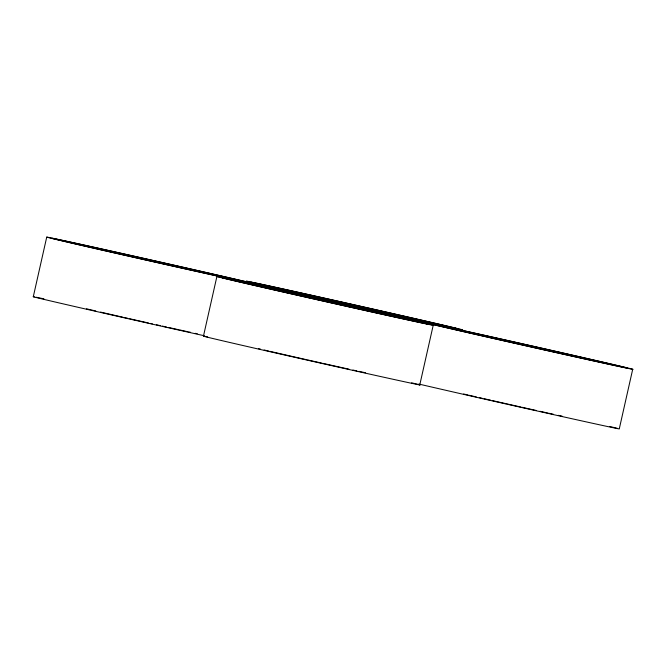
<?xml version="1.0" encoding="UTF-8"?>
<svg xmlns="http://www.w3.org/2000/svg" width="666" height="666" viewBox="0 0 666 666"><rect width="100%" height="100%" fill="white"/><g stroke="black" fill="none" stroke-linecap="round" stroke-linejoin="round"><path stroke-width="1" d="M33.3 296.686L46.737 237.063M203.463 336.114L216.9 276.482M419.763 384.94L433.208 325.308A111.13 0.583 12.7 0 0 277.472 289.643A111.13 0.583 12.7 0 0 264.477 287.745A111.13 0.583 12.7 0 0 433.208 325.308M632.7 369.314A111.13 0.583 12.7 0 1 463.977 331.743A111.13 0.583 12.7 0 1 476.973 333.641A111.13 0.583 12.7 0 1 632.7 369.314L619.263 428.937A111.13 0.583 12.7 0 1 537.046 410.947A111.13 0.583 12.7 0 1 418.822 384.041M195.28 333.333L197.244 333.724M188.653 331.909L190.551 332.317M358.816 371.337L365.443 372.752M558.316 415.334L562.096 416.15M179.803 329.97L187.67 331.701M352.913 370.038L356.851 370.904M548.476 413.178L553.396 414.26M168.34 327.431L178.813 329.753M539.901 411.28L547.527 412.97M337.545 366.641L348.976 369.18M156.368 324.758L160.398 325.666M162.404 326.115L166.433 327.014M522.002 407.284L536.088 410.439M322.51 363.286L336.596 366.433M138.503 320.746L148.393 322.977M150.366 323.418L152.347 323.859M507.176 403.954L521.012 407.068M307.675 359.948L321.52 363.062M492.615 400.649L506.202 403.729M123.926 317.449L127.805 318.323M129.745 318.764L137.512 320.529M293.115 356.651L306.71 359.732M479.312 397.619L482.159 398.268M484.057 398.701L490.709 400.216M122.952 317.224L100.541 312.096M292.166 356.435L269.697 351.29M469.189 395.288L476.273 396.919M463.619 393.989L468.173 395.055M264.119 349.991L268.681 351.057M91.225 309.923L95.779 310.989M258.583 348.676L260.473 349.134M86.53 308.799L90.31 309.715M204.279 335.747A111.13 0.583 12.7 0 1 84.374 308.741A111.13 0.583 12.7 0 1 34.366 296.878M36.255 297.252A111.13 0.583 12.7 0 1 38.928 297.802M39.652 297.952A111.13 0.583 12.7 0 1 43.923 298.859M411.621 382.825A111.13 0.583 12.7 0 1 317.507 362.446A111.13 0.583 12.7 0 1 207.659 336.929M609.856 426.531A111.13 0.583 12.7 0 1 617.515 428.388M94.314 248.318A111.13 0.583 12.7 0 0 263.045 285.889A111.13 0.583 12.7 0 0 107.309 250.216A111.13 0.583 12.7 0 0 94.314 248.318M97.652 249.042A105.02 0.549 12.7 0 0 257.093 284.548A105.02 0.549 12.7 0 0 109.923 250.832A105.02 0.549 12.7 0 0 97.652 249.042M267.815 288.47A105.02 0.549 12.7 0 0 427.256 323.967A105.02 0.549 12.7 0 0 280.086 290.259A105.02 0.549 12.7 0 0 267.815 288.47M467.307 332.467A105.02 0.549 12.7 0 0 626.748 367.973A105.02 0.549 12.7 0 0 479.587 334.257A105.02 0.549 12.7 0 0 467.307 332.467M297.144 293.048A105.02 0.549 12.7 0 0 456.585 328.546A105.02 0.549 12.7 0 0 309.424 294.838A105.02 0.549 12.7 0 0 297.144 293.048M293.814 292.324A111.13 0.583 12.7 0 0 462.537 329.886A111.13 0.583 12.7 0 0 306.81 294.222A111.13 0.583 12.7 0 0 293.814 292.324"/></g></svg>
